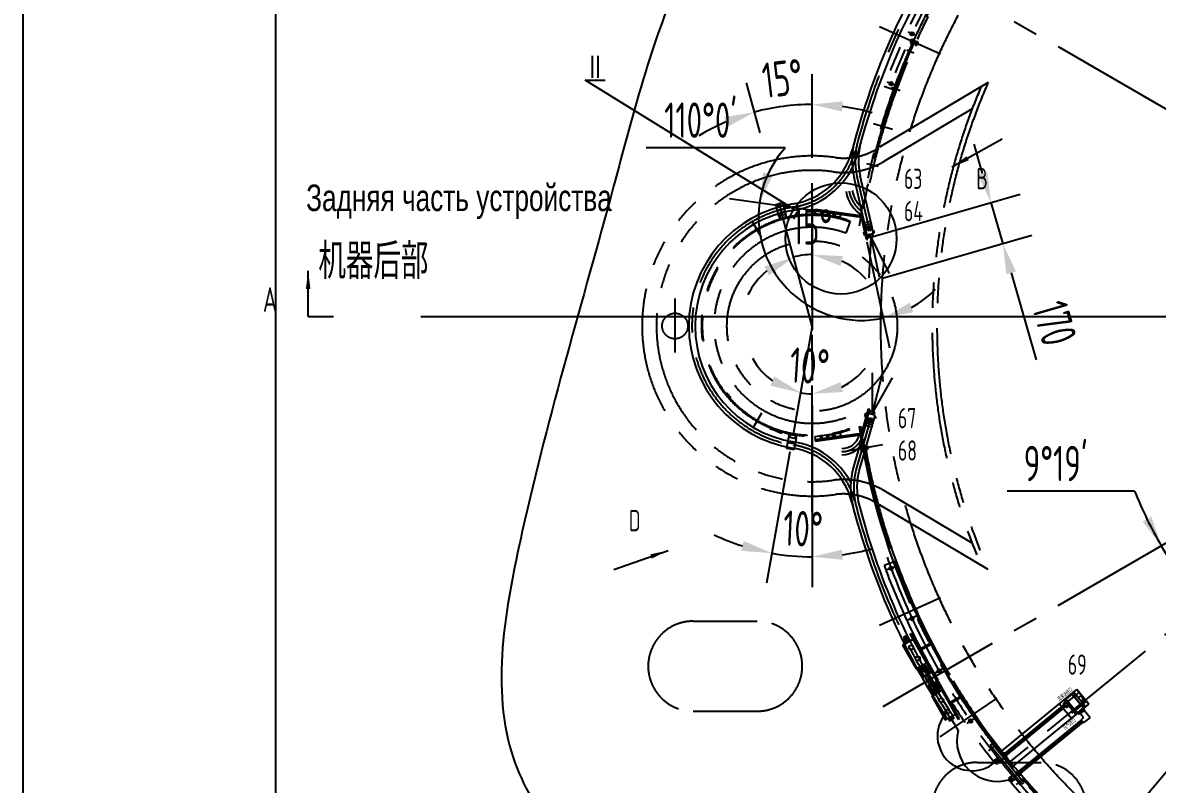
# Model space of a CAD drawing. Header units: millimetres. Extents: x -10 to 16810, y -10 to 11890.
# Drawn here: x 0 to 4490, y 1569 to 4582 of the extents above; entities that cross this region are included whole.
import ezdxf
from ezdxf.enums import TextEntityAlignment as Align

# ---------------------------------------------------------------- set-up
doc = ezdxf.new("R2010")
doc.units = ezdxf.units.MM
doc.header["$LTSCALE"] = 400
for name, pattern in [('F', [0.75, 0.5, -0.25]), ('G', [2, 1.25, -0.25, 0.25, -0.25]), ('K', [2.5, 1.25, -0.25, 0.25, -0.25, 0.25, -0.25])]:
    doc.linetypes.add(name, pattern=pattern)
for name, color, linetype in [('01', 7, 'Continuous'), ('02', 1, 'Continuous'), ('04', 2, 'F'), ('05', 4, 'G'), ('07', 6, 'K'), ('08', 1, 'Continuous'), ('10', 1, 'Continuous'), ('11', 3, 'Continuous')]:
    doc.layers.add(name, color=color, linetype=linetype)
doc.styles.get("Standard").update_dxf_attribs({"font": 'isocp', "width": 0.707, "bigfont": 'intecad.shx'})
doc.dimstyles.new('INTE', dxfattribs={"dimscale": 40, "dimtxt": 3.5, "dimasz": 3, "dimexe": 3, "dimexo": 0, "dimgap": 1, "dimtad": 1, "dimdsep": 46, "dimtxsty": 'Standard', "dimcen": 0, "dimclrd": 1, "dimclre": 1, "dimclrt": 3, "dimaunit": 1, "dimazin": 0, "dimtfac": 1, "dimtmove": 0, "dimatfit": 0, "dimfxl": 1, "dimarcsym": 0})
doc.dimstyles.new('INTE$2', dxfattribs={"dimscale": 40, "dimtxt": 3.5, "dimasz": 3, "dimexe": 3, "dimexo": 0, "dimgap": 1, "dimtad": 1, "dimtih": 1, "dimtoh": 1, "dimdsep": 46, "dimtxsty": 'Standard', "dimcen": 0, "dimclrd": 1, "dimclre": 1, "dimclrt": 3, "dimaunit": 1, "dimazin": 0, "dimtfac": 1, "dimtmove": 0, "dimatfit": 0, "dimfxl": 1, "dimarcsym": 0})
doc.dimstyles.new('副本 (4)INTE', dxfattribs={"dimscale": 40, "dimtxt": 3.5, "dimasz": 3, "dimexe": 3, "dimexo": 0, "dimgap": 1, "dimtad": 1, "dimdec": 3, "dimlfac": 0.125, "dimdsep": 46, "dimtxsty": 'Standard', "dimcen": 0, "dimclrd": 1, "dimclre": 1, "dimclrt": 3, "dimaunit": 1, "dimadec": 0, "dimazin": 0, "dimtfac": 1, "dimtdec": 3, "dimtmove": 0, "dimatfit": 3, "dimfxl": 1, "dimarcsym": 0})
doc.dimstyles.new('副本INTE', dxfattribs={"dimscale": 40, "dimtxt": 3.5, "dimasz": 3, "dimexe": 3, "dimexo": 0, "dimgap": 1, "dimtad": 1, "dimdec": 3, "dimdsep": 46, "dimtxsty": 'Standard', "dimcen": 0, "dimclrd": 1, "dimclre": 1, "dimclrt": 3, "dimaunit": 1, "dimadec": 0, "dimazin": 0, "dimtfac": 1, "dimtdec": 3, "dimtmove": 0, "dimatfit": 3, "dimfxl": 1, "dimarcsym": 0})

# ---------------------------------------------------------------- blocks, each defined once
blk = doc.blocks.new('*U2')
at = {"layer": '01'}
for p, q in [((-6.8, 0), (-6.8, 7.2)), ((-6.8, 7.2), (0, 7.2)), ((-6.8, 4), (0, 4)), ((0, 7.2), (0, 0)), ((0, -7.2), (0, 0)), ((-6.8, 0), (-6.8, -7.2)), ((-6.8, -4), (0, -4)), ((-6.8, -7.2), (0, -7.2))]:
    blk.add_line(p, q, dxfattribs=at)
at = {"layer": '05'}
blk.add_line((-7.9, 0), (1.1, 0), dxfattribs=at)
blk = doc.blocks.new('*U3')
at = {"layer": '10'}
h = blk.add_hatch(dxfattribs=at)
h.set_pattern_fill('_USER', color=256, angle=45, style=0, pattern_type=0)
h.set_pattern_definition([(45, (0, 0), (-0.70711, 0.70711), [])])
h.paths.add_polyline_path([(-12, 0), (-4.2, 0), (-4.2, 2), (-12, 2)])
h.paths.add_polyline_path([(12, 2), (4.2, 2), (4.2, 0), (12, 0)])
at = {"layer": '01'}
for p, q in [((-12, 2), (-12, 0)), ((0, 2), (-12, 2)), ((-12, 0), (0, 0)), ((-4.2, 2), (-4.2, 0)), ((0, 2), (12, 2)), ((12, 0), (0, 0)), ((4.2, 2), (4.2, 0)), ((12, 2), (12, 0))]:
    blk.add_line(p, q, dxfattribs=at)
at = {"layer": '05'}
blk.add_line((0, 4.1), (0, -1.8), dxfattribs=at)
blk = doc.blocks.new('*U4')
at = {"layer": '01'}
for p, q in [((-5.3, 0), (-5.3, 7.2)), ((-5.3, 7.2), (0, 7.2)), ((0, 4), (-5.3, 4)), ((-5.3, 0), (-5.3, -7.2)), ((0, 7.2), (0, 0)), ((0, 4), (25, 4)), ((0, -7.2), (0, 0)), ((3.7, 4), (3.7, 0)), ((3.7, -4), (3.7, 0)), ((25, 4), (25, 0)), ((25, -4), (25, 0)), ((0, -4), (-5.3, -4)), ((-5.3, -7.2), (0, -7.2)), ((0, -4), (25, -4))]:
    blk.add_line(p, q, dxfattribs=at)
at = {"layer": '02'}
for p, q in [((25, 3), (3.7, 3)), ((25, -3), (3.7, -3))]:
    blk.add_line(p, q, dxfattribs=at)
at = {"layer": '05'}
blk.add_line((-8.4, 0), (28.5, 0), dxfattribs=at)
blk = doc.blocks.new('*U11')
at = {"layer": '01'}
for p, q in [((-6.1, 2.1), (-6.1, 0)), ((0, 2.1), (-6.1, 2.1)), ((-6.1, 0), (0, 0)), ((0, 0), (-1.2, 2.1)), ((0, 2.1), (1.2, 0)), ((0, 2.1), (6.1, 2.1)), ((6.1, 0), (0, 0)), ((6.1, 2.1), (6.1, 0))]:
    blk.add_line(p, q, dxfattribs=at)
at = {"layer": '05'}
blk.add_line((0, 4.2), (0, -2.1), dxfattribs=at)
blk = doc.blocks.new('*D17')
at = {"layer": '08', "color": 1, "lineweight": -2}
for start, end in [(93.7882, 107.5433), (122.5234, 136.8964)]:
    blk.add_arc((6012.4, 3382.1), 1815.3, start, end, dxfattribs=at)
at = {"layer": '08', "color": 1}
for points in [[(5891.8, 5213.5), (5893.1, 5173.5), (6012.4, 5197.4)], [(4702, 4609.4), (4671.9, 4635.7), (4607.9, 4532.3)]]:
    blk.add_solid(points, dxfattribs=at)
at = {"layer": 'Defpoints', "color": 0}
for p in [(6012.4, 5668.1), (3869.3, 5137.1), (5484.8, 5119.1), (8123.7, 1653), (6012.4, 415.2)]:
    blk.add_point(p, dxfattribs=at)
at = {"layer": '08', "color": 3, "insert": (5235.4, 5022.7), "char_height": 140, "attachment_point": 5}
blk.add_mtext("50°41'", dxfattribs=at)
blk = doc.blocks.new('*D18')
at = {"layer": '08', "color": 1, "lineweight": -2}
for start, end in [(72.5333, 86.1737), (43.1418, 57.4116)]:
    blk.add_arc((6012.4, 3382.1), 1797.2, start, end, dxfattribs=at)
at = {"layer": '08', "color": 1}
for points in [[(6131.7, 5155.3), (6133, 5195.3), (6012.4, 5179.3)], [(7338.8, 4624.2), (7308.7, 4597.9), (7402.9, 4520.8)]]:
    blk.add_solid(points, dxfattribs=at)
at = {"layer": 'Defpoints', "color": 0}
for p in [(6012.4, 5668.1), (8155.5, 5137.1), (7011.9, 4875.8), (3901.1, 1653), (6012.4, 415.2)]:
    blk.add_point(p, dxfattribs=at)
at = {"layer": '08', "color": 3, "insert": (6781.7, 5006.4), "char_height": 140, "attachment_point": 5}
blk.add_mtext("50°41'", dxfattribs=at)
blk = doc.blocks.new('7145')
at = {"layer": '01'}
for p, q in [((-10, -99), (-10, 99)), ((0, 99), (-10, 99)), ((-10, 99), (0, 99)), ((0, -99), (0, 99)), ((330.1, -19), (330.1, 51)), ((330.1, 51), (380.1, 51)), ((380.1, 51), (380.1, -19)), ((395.6, 54), (395.6, -22)), ((395.6, 54), (395.6, -22)), ((-35.6, 40), (-37.7, 38.8)), ((-37.7, 29.1), (-35.7, 27.8)), ((380.1, -19), (330.1, -19)), ((368.1, -19), (342.1, -19)), ((342.1, -19), (342.1, -29.6)), ((342.1, -29.6), (368.1, -29.6)), ((346.3, -29.6), (346.3, -49.6)), ((349, -29.3), (349, -19)), ((361.2, -29.3), (349, -29.3)), ((361.2, -29.3), (361.2, -19)), ((365.5, -66.2), (365.5, -29.6)), ((368.1, -29.6), (368.1, -19)), ((-36.6, -50.8), (-38.7, -52)), ((-38.7, -61.7), (-36.6, -63)), ((14.6, -52.3), (332.9, -52.3)), ((14.6, -62.3), (332.9, -62.3)), ((346.3, -49.6), (332.9, -49.6)), ((332.9, -49.6), (332.9, -66.2)), ((332.9, -66.2), (365.5, -66.2)), ((339.4, -49.6), (346.3, -49.6)), ((-10, -99), (0, -99))]:
    blk.add_line(p, q, dxfattribs=at)
at = {"layer": '01', "color": 7, "linetype": 'Continuous'}
for p, q in [((0, 54), (395.6, 54)), ((395.6, -22), (395.6, 54)), ((14.6, 38.5), (330.1, 38.5)), ((14.6, 28.5), (330.1, 28.5)), ((0, -22), (395.6, -22))]:
    blk.add_line(p, q, dxfattribs=at)
at = {"layer": '01'}
for points in [[(-37.7, 38.8), (-37.7, 29.1)], [(-35.7, 27.8), (-24.5, 27.8), (-24.5, 40), (-35.6, 40)], [(-10, 25.5), (-24.5, 25.5), (-24.5, 42.3), (-10, 42.3)], [(0, 42.3), (8.7, 42.3), (8.7, 25.5), (0, 25.5)], [(-38.7, -52), (-38.7, -61.7)], [(-36.6, -63), (-25.4, -63), (-25.4, -50.8), (-36.6, -50.8)], [(-10, -65.3), (-24.5, -65.3), (-24.5, -48.5), (-10, -48.5)], [(0, -48.5), (8.7, -48.5), (8.7, -65.3), (0, -65.3)]]:
    blk.add_lwpolyline(points, dxfattribs=at)
for points in [[(-33.8, 43.1), (-28.2, 43.1), (-28.2, 24.8), (-33.8, 24.8)], [(8.7, 40.9), (14.6, 40.9), (14.6, 26.6), (8.7, 26.6)], [(330.1, 43.6), (320, 43.6), (320, 23.4), (330.1, 23.4)], [(380.1, 6.8), (391.3, 6.8), (391.3, 24.3), (380.1, 24.3)], [(-34.8, -47.7), (-29.2, -47.7), (-29.2, -66), (-34.8, -66)], [(8.7, -49.9), (14.6, -49.9), (14.6, -64.2), (8.7, -64.2)]]:
    blk.add_lwpolyline(points, close=True, dxfattribs=at)
for centre in [(370.6, 38.5), (370.6, 38.5), (370.6, -6.5), (370.6, -6.5)]:
    blk.add_circle(centre, 4.5, dxfattribs=at)
at = {"layer": '04', "color": 2, "linetype": 'F'}
blk.add_line((306.6, -22), (306.6, 54), dxfattribs=at)
blk.add_lwpolyline([(330.1, 29), (338.1, 29), (338.1, 38.5), (330.1, 38.5)], close=True, dxfattribs=at)
at = {"layer": '05', "color": 4, "linetype": 'G'}
for p, q in [((-27.9, 86), (10.3, 86)), ((338.6, 54), (338.6, -22)), ((338.6, 54), (338.6, -22)), ((370.6, 54), (370.6, -22)), ((370.6, 54), (370.6, -22)), ((370.6, 51), (370.6, -19)), ((0, 33.5), (320, 33.5)), ((317.3, 38.5), (395.6, 38.5)), ((317.3, 38.5), (330.1, 38.5)), ((330.1, 38.5), (380.1, 38.5)), ((321, -6.5), (395.6, -6.5)), ((380.1, -6.5), (330.1, -6.5)), ((10.3, -86), (-27.9, -86)), ((-5, -57.3), (332.9, -57.3))]:
    blk.add_line(p, q, dxfattribs=at)
at = {"layer": '11', "width": 0.670431}
for s, p in [('润滑油进口', (312.7, 60)), ('压气进口', (259, -42.5))]:
    blk.add_text(s, height=15, dxfattribs=at).set_placement(p)
blk = doc.blocks.new('*D21')
at = {"layer": '08', "color": 1, "lineweight": -2}
for start, end in [(217.9669, 227.618), (254.6409, 262.0331)]:
    blk.add_arc((6012.4, 3382.1), 863.7, start, end, dxfattribs=at)
at = {"layer": '08', "color": 1}
for points in [[(5314.9, 2839.6), (5348.1, 2861.9), (5264.4, 2950.3)], [(5894.1, 2546.7), (5891.3, 2506.8), (6012.4, 2518.4)]]:
    blk.add_solid(points, dxfattribs=at)
at = {"layer": 'Defpoints', "color": 0}
for p in [(6012.4, 5668.1), (8630.9, 4893.9), (5457.2, 2720.5), (3405, 1876.7), (6012.4, 415.2)]:
    blk.add_point(p, dxfattribs=at)
at = {"layer": '08', "color": 3, "insert": (5580.5, 2634.1), "char_height": 140, "attachment_point": 5}
blk.add_mtext("60°0'", dxfattribs=at)
blk = doc.blocks.new('*D22')
at = {"layer": '08', "color": 1, "lineweight": -2}
for start, end in [(312.3293, 322.0719), (277.9281, 285.427)]:
    blk.add_arc((6012.4, 3382.1), 867.9, start, end, dxfattribs=at)
at = {"layer": '08', "color": 1}
for points in [[(6680.4, 2859.8), (6713.6, 2837.4), (6764, 2948.1)], [(6133.5, 2502.5), (6130.7, 2542.4), (6012.4, 2514.2)]]:
    blk.add_solid(points, dxfattribs=at)
at = {"layer": 'Defpoints', "color": 0}
for p in [(6012.4, 5668.1), (3405, 4887.5), (6309.2, 2566.5), (8630.9, 1870.3), (6012.4, 415.2)]:
    blk.add_point(p, dxfattribs=at)
at = {"layer": '08', "color": 3, "insert": (6446.4, 2630.5), "char_height": 140, "attachment_point": 5}
blk.add_mtext("60°0'", dxfattribs=at)
blk = doc.blocks.new('*D23')
at = {"layer": '08', "color": 1, "lineweight": -2}
for start, end in [(98.2599, 104.8467), (132.778, 141.7401)]:
    blk.add_arc((6012.4, 3382.1), 833.1, start, end, dxfattribs=at)
at = {"layer": '08', "color": 1}
for points in [[(5891.3, 4226.5), (5894.1, 4186.6), (6012.4, 4215.2)], [(5374.8, 3886.8), (5341.7, 3909.2), (5290.9, 3798.7)]]:
    blk.add_solid(points, dxfattribs=at)
at = {"layer": 'Defpoints', "color": 0}
for p in [(6012.4, 5668.1), (3405, 4887.5), (5727.5, 4165), (8630.9, 1870.3), (6012.4, 415.2)]:
    blk.add_point(p, dxfattribs=at)
at = {"layer": '08', "color": 3, "insert": (5595.8, 4103.6), "char_height": 140, "attachment_point": 5}
blk.add_mtext("60°0'", dxfattribs=at)
blk = doc.blocks.new('*D24')
at = {"layer": '08', "color": 1, "lineweight": -2}
for start, end in [(75.0059, 81.8245), (38.1755, 47.3357)]:
    blk.add_arc((6012.4, 3382.1), 841.7, start, end, dxfattribs=at)
at = {"layer": '08', "color": 1}
for points in [[(6130.7, 4195.3), (6133.5, 4235.2), (6012.4, 4223.8)], [(6690.6, 3913.5), (6657.5, 3891.1), (6741.3, 3803)]]:
    blk.add_solid(points, dxfattribs=at)
at = {"layer": 'Defpoints', "color": 0}
for p in [(6012.4, 5668.1), (8630.9, 4893.9), (6553.4, 4026.9), (3405, 1876.7), (6012.4, 415.2)]:
    blk.add_point(p, dxfattribs=at)
at = {"layer": '08', "color": 3, "insert": (6433.2, 4111), "char_height": 140, "attachment_point": 5}
blk.add_mtext("60°0'", dxfattribs=at)
blk = doc.blocks.new('*D29')
at = {"layer": '08', "color": 1, "lineweight": -2}
blk.add_line((4400.7, 2728), (3895.8, 2728), dxfattribs=at)
for start, end in [(202.088, 210), (202.0927, 206.0464), (210, 219.3154), (223.2691, 227.2227)]:
    blk.add_arc((6012.4, 3382.1), 1739.4, start, end, dxfattribs=at)
at = {"layer": '08', "color": 1}
for points in [[(4467.3, 2627.7), (4432, 2609), (4506.1, 2512.4)], [(4730.9, 2176.7), (4760.9, 2203.1), (4666.7, 2280.1)]]:
    blk.add_solid(points, dxfattribs=at)
at = {"layer": 'Defpoints', "color": 0}
for p in [(8155.5, 5137.1), (8630.9, 4893.9), (4609, 2354.6), (3405, 1876.7), (3901.1, 1653)]:
    blk.add_point(p, dxfattribs=at)
at = {"layer": '08', "color": 3, "insert": (4088.2, 2838), "char_height": 140, "attachment_point": 5}
blk.add_mtext("9°19'", dxfattribs=at)
blk = doc.blocks.new('*D30')
at = {"layer": '08', "color": 1, "lineweight": -2}
for start, end in [(210.2532, 214.7843), (219.3154, 229.8727), (234.4038, 238.9349)]:
    blk.add_arc((6012.4, 3382.1), 1517.8, start, end, dxfattribs=at)
at = {"layer": '08', "color": 1}
for points in [[(4781.8, 2528.3), (4749.9, 2504.2), (4838.1, 2420.4)], [(5116.7, 2132.1), (5141.2, 2163.7), (5034.2, 2221.6)]]:
    blk.add_solid(points, dxfattribs=at)
at = {"layer": 'Defpoints', "color": 0}
for p in [(8155.5, 5137.1), (6012.4, 3382.1), (4899.4, 2350.2), (3901.1, 1653), (4253.6, 1295.5)]:
    blk.add_point(p, dxfattribs=at)
at = {"layer": '08', "color": 3, "insert": (5022.4, 2381.3), "char_height": 140, "attachment_point": 5, "rotation": 315.311}
blk.add_mtext('11°', dxfattribs=at)
blk = doc.blocks.new('*D31')
at = {"layer": '08', "color": 1, "lineweight": -2}
for p, q in [((3124.4, 4116.3), (3124.4, 4378.9)), ((2918.5, 4146.8), (2865.1, 4344.5))]:
    blk.add_line(p, q, dxfattribs=at)
for start, end in [(90, 105.1259), (74.25, 82.125), (113.0009, 120.8759)]:
    blk.add_arc((3124.4, 3385.1), 873.8, start, end, dxfattribs=at)
at = {"layer": '08', "color": 1}
for points in [[(3242.7, 4230.7), (3245.5, 4270.6), (3124.4, 4258.9)], [(2776.4, 4208.3), (2789.5, 4170.5), (2896.4, 4228.6)]]:
    blk.add_solid(points, dxfattribs=at)
at = {"layer": 'Defpoints', "color": 0}
for p in [(2971.4, 4245.4), (2918.5, 4146.8), (3124.4, 4116.3), (3124.4, 3385.1), (3124.4, 2647)]:
    blk.add_point(p, dxfattribs=at)
at = {"layer": '08', "color": 3, "insert": (3007.2, 4361.9), "char_height": 140, "attachment_point": 5, "rotation": 6.8394}
blk.add_mtext('15°', dxfattribs=at)
blk = doc.blocks.new('*D45')
at = {"layer": '08', "color": 1, "lineweight": -2}
for p, q in [((3017.9, 4086.7), (2468, 4086.7)), ((3136.6, 3838.4), (2797.3, 3886)), ((3341, 3715), (3430.1, 3295.9))]:
    blk.add_line(p, q, dxfattribs=at)
for start, end in [(137.8023, 171.9997), (138.1851, 155.0924), (171.9997, 281.9997), (298.907, 315.8142)]:
    blk.add_arc((3320.3, 3812.5), 408.1, start, end, dxfattribs=at)
at = {"layer": '08', "color": 1}
for points in [[(2969.3, 3978.8), (2930.9, 3990.1), (2916.1, 3869.3)], [(3524.5, 3436.5), (3510.6, 3474), (3405.1, 3413.3)]]:
    blk.add_solid(points, dxfattribs=at)
at = {"layer": 'Defpoints', "color": 0}
for p in [(3136.6, 3838.4), (3320.3, 3812.5), (3320.3, 3812.5), (3341, 3715), (3149.9, 3441.6)]:
    blk.add_point(p, dxfattribs=at)
at = {"layer": '08', "color": 3, "insert": (2682.9, 4196.7), "char_height": 140, "attachment_point": 5}
blk.add_mtext("110°0'", dxfattribs=at)
blk = doc.blocks.new('*D46')
at = {"layer": '08', "color": 1, "lineweight": -2}
for p, q in [((3036.7, 2884.9), (2943.8, 2365.1)), ((3124.4, 2896.8), (3124.4, 2349.1))]:
    blk.add_line(p, q, dxfattribs=at)
for start, end in [(244.7032, 252.2887), (259.8741, 270), (277.5855, 285.1709)]:
    blk.add_arc((3124.4, 3376.1), 907.1, start, end, dxfattribs=at)
at = {"layer": '08', "color": 1}
for points in [[(2853.3, 2531.5), (2843.6, 2492.6), (2964.9, 2483.2)], [(3245.5, 2457), (3242.8, 2497), (3124.4, 2469.1)]]:
    blk.add_solid(points, dxfattribs=at)
at = {"layer": 'Defpoints', "color": 0}
for p in [(3124.4, 3866.6), (3125.5, 3382.1), (3036.7, 2884.9), (3124.4, 2896.8), (3017.8, 2475.3)]:
    blk.add_point(p, dxfattribs=at)
at = {"layer": '08', "color": 3, "insert": (3088.1, 2579.9), "char_height": 140, "attachment_point": 5, "rotation": 357.3864}
blk.add_mtext('10°', dxfattribs=at)
blk = doc.blocks.new('*D49')
at = {"layer": '08', "color": 1, "lineweight": -2}
for p, q in [((3799, 3985.9), (3765.8, 4101.2)), ((3356.4, 3733.6), (3947.5, 3903.7)), ((3832.2, 3870.5), (3879, 3707.9)), ((3403.2, 3571), (3994.3, 3741.1)), ((3912.2, 3592.6), (4011.3, 3248.1))]:
    blk.add_line(p, q, dxfattribs=at)
at = {"layer": '08', "color": 1}
for points in [[(3818.2, 3991.4), (3779.8, 3980.3), (3832.2, 3870.5)], [(3931.4, 3598.1), (3893, 3587.1), (3879, 3707.9)]]:
    blk.add_solid(points, dxfattribs=at)
at = {"layer": 'Defpoints', "color": 0}
for p in [(3356.4, 3733.6), (3879, 3707.9), (3403.2, 3571)]:
    blk.add_point(p, dxfattribs=at)
at = {"layer": '08', "color": 3, "insert": (4084.1, 3393.1), "char_height": 140, "attachment_point": 5, "rotation": 286.0583}
blk.add_mtext('170', dxfattribs=at)
blk = doc.blocks.new('*D57')
at = {"layer": '08', "color": 1, "lineweight": -2}
for start, end in [(208.3141, 234.1633), (295.8492, 321.6984), (260.0125, 270)]:
    blk.add_arc((3124.4, 3382.1), 268.3, start, end, dxfattribs=at)
at = {"layer": '08', "color": 1}
for points in [[(2975.1, 3183.1), (2959.6, 3146.2), (3077.9, 3117.9)], [(3245.8, 3121.2), (3236.9, 3160.2), (3124.4, 3113.8)]]:
    blk.add_solid(points, dxfattribs=at)
at = {"layer": 'Defpoints', "color": 0}
for p in [(3124.4, 4116.3), (3124.4, 3382.1), (3093.3, 3115.7), (3048.9, 2953.2), (3124.4, 2647)]:
    blk.add_point(p, dxfattribs=at)
at = {"layer": '08', "color": 3, "insert": (3114.4, 3224.2), "char_height": 140, "attachment_point": 5, "rotation": 356.3622}
blk.add_mtext('10°', dxfattribs=at)
blk = doc.blocks.new('*D58')
at = {"layer": '08', "color": 1, "lineweight": -2}
for start, end in [(90, 105.0214), (40.9433, 65.4716), (129.5498, 154.0782)]:
    blk.add_arc((3124.4, 3382.1), 282.5, start, end, dxfattribs=at)
at = {"layer": '08', "color": 1}
for points in [[(2935.4, 3617.7), (2953.7, 3582.1), (3051.2, 3654.9)], [(3237.4, 3619.5), (3245.9, 3658.6), (3124.4, 3664.6)]]:
    blk.add_solid(points, dxfattribs=at)
at = {"layer": 'Defpoints', "color": 0}
for p in [(3124.4, 4116.3), (3011.7, 3802.1), (3075.3, 3660.3), (3124.4, 3382.1), (3124.4, 2647)]:
    blk.add_point(p, dxfattribs=at)
at = {"layer": '08', "color": 3, "insert": (3124.4, 3774.6), "char_height": 140, "attachment_point": 5}
blk.add_mtext('15°', dxfattribs=at)
blk = doc.blocks.new('*U80')
at = {"layer": '01'}
blk.add_lwpolyline([(25, 292), (25, 5)], dxfattribs=at)
at = {"layer": '02'}
blk.add_lwpolyline([(0, 297), (0, 0)], dxfattribs=at)

msp = doc.modelspace()

# ---------------------------------------------------------------- hatches: boundary and pattern name
at = {"layer": '10'}
h = msp.add_hatch(color=256, dxfattribs=at)
h.paths.add_polyline_path([(3516.0336, 4477.204), (3511.4548, 4479.2126, 0.000915412), (3507.4544, 4470.0477), (3512.0405, 4468.0559, -0.000915412)])
h.paths.add_polyline_path([(3512.0405, 4468.0559), (3507.4544, 4470.0477, 0.014472306), (3448.7091, 4323.3074), (3453.4028, 4321.5843, -0.014472306)])
for points in [[(3453.4028, 4321.5843), (3448.7091, 4323.3074, 0.014472306), (3398.5516, 4173.4144), (3403.3371, 4171.9656, -0.014472306)], [(3403.3371, 4171.9656), (3398.5516, 4173.4144, 0.00908528), (3371.5273, 4077.9254, 0.006881269), (3377.6103, 4081.3709, -0.008637548)]]:
    msp.add_hatch(color=256, dxfattribs=at).paths.add_polyline_path(points)
h = msp.add_hatch(color=256, dxfattribs=at)
h.paths.add_polyline_path([(3377.6103, 4081.3709, -0.006881269), (3371.5273, 4077.9254, 0.005386309), (3357.1498, 4020.8707), (3362.0112, 4019.7012, -0.00583402)])
h.paths.add_polyline_path([(3362.0112, 4019.7012), (3357.1498, 4020.8707, 0.001233051), (3354.0316, 4007.7667, 0.004819591), (3359.6578, 4009.8382, -0.000929921)])
h.paths.add_polyline_path([(3359.6578, 4009.8382, -0.004819591), (3354.0316, 4007.7667, 0.012872783), (3325.3544, 3870.1234), (3330.2753, 3869.2371, -0.013175292)])
h.paths.add_polyline_path([(3328.8572, 3861.3638), (3323.9364, 3862.2501, 0.006844813), (3311.7997, 3788.4724, -0.002914038), (3316.5236, 3786.2605, -0.006980284)])

# ---------------------------------------------------------------- linework, layer by layer
for p, q in [((3136.5932, 3838.3541), (3320.2714, 3812.5388)), ((3137.4283, 3844.2958), (3325.2669, 3817.8957)), ((3274.3726, 3797.1958), (3257.1006, 3749.7414)), ((3357.3124, 3729.257), (3354.1179, 3744.5452)), ((3363.0411, 3044.0397), (3360.1759, 3033.2183)), ((3136.5932, 2931.9271), (3320.2714, 2957.7425)), ((3137.4283, 2925.9855), (3325.0371, 2952.3533))]:
    msp.add_line(p, q)
at = {"layer": '01'}
for p, q in [((3516.0336, 4477.204), (3511.4583, 4479.2111)), ((3446.1007, 4316.1719), (3409.4527, 4329.5107)), ((3136.5932, 3838.3541), (3137.4283, 3844.2958)), ((3237.6005, 3824.1579), (3136.5932, 3838.3541)), ((3344.8519, 3725.7528), (3325.2669, 3817.8957)), ((3338.983, 3724.5054), (3320.2714, 3812.5388)), ((3343.8913, 3793.4882), (3331.1661, 3790.8292)), ((3346.0341, 3784.2307), (3333.1092, 3781.5301)), ((3356.6165, 3796.1471), (3343.8913, 3793.4882)), ((3358.5595, 3786.8479), (3346.0341, 3784.2307)), ((3366.8431, 3747.2041), (3356.6165, 3796.1471)), ((3332.3358, 3755.8964), (3327.4415, 3754.8737)), ((3327.4415, 3754.8737), (3330.2763, 3741.3067)), ((3335.1706, 3742.3294), (3330.2763, 3741.3067)), ((3366.8431, 3747.2041), (3341.3928, 3741.8862)), ((3364.299, 3759.3796), (3369.1933, 3760.4023)), ((3370.9133, 3752.1711), (3366.019, 3751.1484)), ((3370.9133, 3752.1711), (3369.1933, 3760.4023)), ((3338.983, 3724.5054), (3344.8519, 3725.7528)), ((1129.7462, 3420.2377), (1229.7462, 3420.2377)), ((4253.5874, 1295.4713), (6012.3968, 3382.1027)), ((2786.3608, 3115.8031), (2784.0966, 3113.8349)), ((2800.518, 3094.9443), (2784.1166, 3113.812)), ((2802.7822, 3096.9124), (2786.3807, 3115.7802)), ((2802.7622, 3096.9354), (2800.4981, 3094.9672)), ((3346.1205, 3054.0294), (3320.2714, 2957.7425)), ((3346.1205, 3054.0294), (3351.9153, 3052.4738)), ((3351.9153, 3052.4738), (3325.0371, 2952.3533)), ((3332.9911, 3024.3131), (3336.5386, 3037.7114)), ((3337.8246, 3023.0333), (3332.9911, 3024.3131)), ((3341.372, 3036.4317), (3336.5386, 3037.7114)), ((3372.7429, 3029.8909), (3347.6089, 3036.5456)), ((3372.7429, 3029.8909), (3359.9455, 2981.5564)), ((3369.5593, 3017.8668), (3374.3928, 3016.5871)), ((3376.545, 3024.716), (3371.7116, 3025.9957)), ((3376.545, 3024.716), (3374.3928, 3016.5871)), ((2957.9972, 2978.6699), (2956.6949, 2974.8879)), ((2980.3329, 2966.7487), (2956.6949, 2974.8879)), ((2981.6352, 2970.5307), (2957.9972, 2978.6699)), ((2980.3329, 2966.7487), (3003.9709, 2958.6094)), ((2981.6352, 2970.5307), (3005.2731, 2962.3915)), ((3347.3785, 2984.8837), (3334.8116, 2988.211)), ((3350.0073, 2994.015), (3337.2431, 2997.3946)), ((3359.9455, 2981.5564), (3347.3785, 2984.8837)), ((3362.377, 2990.74), (3350.0073, 2994.015)), ((3042.5715, 2953.6179), (3041.6038, 2949.7367)), ((3237.6005, 2946.1233), (3136.5932, 2931.9271)), ((3136.5932, 2931.9271), (3137.4283, 2925.9855)), ((3333.7209, 2909.7731), (3327.812, 2908.7312)), ((3456.4373, 2451.7956), (3409.4527, 2434.6946)), ((3516.0335, 2287.0015), (3511.4583, 2284.9942)), ((3551.8597, 2104.6047), (3591.0723, 2126.6812)), ((3554.3126, 2100.2477), (3593.5252, 2122.3242)), ((3591.0723, 2126.6812), (3593.5252, 2122.3242)), ((3670.5128, 1893.8516), (3709.7254, 1915.9281)), ((3672.9657, 1889.4946), (3712.1783, 1911.5712)), ((3712.1783, 1911.5712), (3709.7254, 1915.9281)), ((3684.6793, 1810.8955), (3702.0373, 1780.0639))]:
    msp.add_line(p, q, dxfattribs=at)
at = {"layer": '01', "color": 7, "linetype": 'Continuous'}
for p, q in [((3337.2759, 3766.6379), (3290.1474, 3970.2384)), ((3361.632, 3772.2757), (3314.5034, 3975.8762)), ((3009.0594, 3869.3188), (2980.0987, 3861.4906)), ((3009.8422, 3866.4228), (2980.8815, 3858.5945)), ((3009.0594, 3869.3188), (3009.8422, 3866.4228)), ((3020.8017, 3825.8778), (3009.8422, 3866.4228)), ((2980.0987, 3861.4906), (2980.8815, 3858.5945)), ((2980.8815, 3858.5945), (2991.841, 3818.0496)), ((2986.3613, 3838.3221), (3015.3219, 3846.1503)), ((2991.841, 3818.0496), (3020.8017, 3825.8778)), ((3000.5292, 3820.3981), (2992.8064, 3818.3106)), ((2992.8064, 3818.3106), (2996.4595, 3804.7956)), ((3001.0511, 3818.4674), (2995.259, 3816.9018)), ((3001.0511, 3818.4674), (3000.5292, 3820.3981)), ((3019.8363, 3825.6169), (3012.1135, 3823.5294)), ((3012.6354, 3821.5987), (3012.1135, 3823.5294)), ((3018.4275, 3823.1643), (3012.6354, 3821.5987)), ((3021.0369, 3813.5108), (3018.4275, 3823.1643)), ((3023.4895, 3812.1019), (3019.8363, 3825.6169)), ((2995.259, 3816.9018), (2997.8684, 3807.2482)), ((2996.4595, 3804.7956), (3023.4895, 3812.1019)), ((2997.8684, 3807.2482), (3021.0369, 3813.5108)), ((3342.1906, 3012.0459), (3288.3035, 2824.8666)), ((3366.2148, 3005.1296), (3312.3277, 2817.9502)), ((3024.2532, 2900.7042), (3031.6372, 2942.05)), ((3027.9452, 2921.3771), (3057.4779, 2916.1028)), ((3031.6372, 2942.05), (3061.1699, 2936.7757)), ((3032.6216, 2941.8742), (3035.083, 2955.6562)), ((3040.497, 2940.4677), (3032.6216, 2941.8742)), ((3034.9421, 2943.4915), (3036.7002, 2953.3357)), ((3040.8487, 2942.4366), (3034.9421, 2943.4915)), ((3035.083, 2955.6562), (3062.6469, 2950.7335)), ((3036.7002, 2953.3357), (3060.3264, 2949.1162)), ((3040.8487, 2942.4366), (3040.497, 2940.4677)), ((3052.6617, 2940.3269), (3052.3101, 2938.358)), ((3060.1855, 2936.9515), (3052.3101, 2938.358)), ((3058.5683, 2939.272), (3052.6617, 2940.3269)), ((3061.1699, 2936.7757), (3053.7859, 2895.4299)), ((3060.3264, 2949.1162), (3058.5683, 2939.272)), ((3062.6469, 2950.7335), (3060.1855, 2936.9515)), ((3063.438, 2955.1634), (3062.6469, 2950.7335)), ((3023.7257, 2897.751), (3024.2532, 2900.7042)), ((3053.2584, 2892.4766), (3023.7257, 2897.751)), ((3053.7859, 2895.4299), (3024.2532, 2900.7042)), ((3053.2584, 2892.4766), (3053.7859, 2895.4299)), ((3494.3919, 2155.9373), (3488.3633, 2152.5432)), ((3497.3444, 2154.6461), (3494.3919, 2155.9373)), ((3512.8814, 2163.6465), (3517.2384, 2166.0995)), ((3703.2301, 1825.5469), (3512.8814, 2163.6465)), ((3707.5871, 1827.9998), (3517.2384, 2166.0995)), ((3500.7926, 2153.8241), (3486.8504, 2145.9746)), ((3486.8504, 2145.9746), (3491.7771, 2137.2238)), ((3497.3444, 2154.6461), (3487.9359, 2149.3492)), ((3487.9359, 2149.3492), (3488.3633, 2152.5432)), ((3487.9359, 2149.3492), (3489.1173, 2147.2509)), ((3489.1173, 2147.2509), (3494.044, 2138.5)), ((3504.3061, 2131.2765), (3490.7333, 2155.3846)), ((3495.2705, 2132.045), (3498.4353, 2127.9713)), ((3497.3444, 2154.6461), (3498.5257, 2152.5478)), ((3497.3444, 2154.6461), (3498.5257, 2152.5478)), ((3498.4353, 2127.9713), (3510.1769, 2134.5817)), ((3498.5257, 2152.5478), (3503.4524, 2143.7969)), ((3498.7482, 2141.1485), (3501.8029, 2135.7227)), ((3500.7926, 2153.8241), (3505.7193, 2145.0732)), ((3508.3353, 2139.4005), (3510.1769, 2134.5817)), ((3546.6886, 2031.1979), (3567.8909, 2043.1347)), ((3549.9244, 2023.8389), (3546.6886, 2031.1979)), ((3548.3353, 2022.9442), (3561.2145, 2030.1951)), ((3553.9393, 2012.9903), (3548.3353, 2022.9442)), ((3558.9759, 2015.8259), (3553.3719, 2025.7798)), ((3557.2897, 2037.1663), (3570.8625, 2013.0582)), ((3557.2897, 2037.1663), (3567.7513, 2018.5843)), ((3557.2897, 2037.1663), (3573.9725, 2007.5342)), ((3574.0936, 2037.4461), (3561.2145, 2030.1951)), ((3566.8185, 2020.2413), (3579.6976, 2027.4922)), ((3584.0955, 2027.5589), (3567.8484, 2018.4119)), ((3572.5045, 2036.5514), (3567.8909, 2043.1347)), ((3574.661, 2024.6566), (3569.057, 2034.6104)), ((3579.6976, 2027.4922), (3574.0936, 2037.4461)), ((3586.9892, 2006.8357), (3577.4337, 2023.8084)), ((3578.2124, 2026.656), (3579.2423, 2024.8267)), ((3593.651, 2010.5863), (3584.0955, 2027.5589)), ((3551.6013, 2009.2649), (3567.8484, 2018.4119)), ((3561.1568, 1992.2922), (3551.6013, 2009.2649)), ((3566.8185, 2020.2413), (3553.9393, 2012.9903)), ((3555.1049, 2013.6466), (3556.1348, 2011.8172)), ((3567.8186, 1996.0428), (3558.2631, 2013.0154)), ((3577.4039, 2001.4392), (3561.1568, 1992.2922)), ((3569.5614, 1997.0239), (3590.1662, 1960.4255)), ((3577.4039, 2001.4392), (3593.651, 2010.5863)), ((3577.4039, 2001.4392), (3598.0087, 1964.8408)), ((3595.5488, 1987.5553), (3579.8638, 1978.7247)), ((3585.2464, 2005.8545), (3605.8512, 1969.2561)), ((3581.7616, 1955.6938), (3614.2558, 1973.9879)), ((3581.7616, 1955.6938), (3591.3171, 1938.7211)), ((3588.4234, 1959.4443), (3597.9789, 1942.4717)), ((3591.3171, 1938.7211), (3607.5642, 1947.8682)), ((3608.5941, 1946.0388), (3595.715, 1938.7879)), ((3595.715, 1938.7879), (3601.319, 1928.834)), ((3596.8806, 1939.4441), (3595.8507, 1941.2735)), ((3617.8614, 1928.9666), (3600.0042, 1960.6848)), ((3600.7516, 1941.6235), (3606.3556, 1931.6696)), ((3601.319, 1928.834), (3614.1981, 1936.0849)), ((3618.1228, 1929.1138), (3604.5501, 1953.2219)), ((3607.5217, 1923.1454), (3628.724, 1935.0822)), ((3623.8113, 1957.0152), (3607.5642, 1947.8682)), ((3607.594, 1970.2373), (3617.1495, 1953.2646)), ((3608.0782, 1946.9552), (3614.7141, 1935.1685)), ((3608.5941, 1946.0388), (3621.4733, 1953.2897)), ((3627.0773, 1943.3358), (3614.1981, 1936.0849)), ((3614.2558, 1973.9879), (3623.8113, 1957.0152)), ((3616.4366, 1950.4541), (3622.0406, 1940.5002)), ((3619.9881, 1952.4536), (3618.9582, 1954.2829)), ((3621.4733, 1953.2897), (3627.0773, 1943.3358)), ((3625.4882, 1942.4412), (3628.724, 1935.0822)), ((3602.9081, 1929.7287), (3607.5217, 1923.1454)), ((3665.2357, 1831.6984), (3676.9773, 1838.3088)), ((3667.0773, 1826.8796), (3665.2357, 1831.6984)), ((3671.1065, 1835.0036), (3684.6793, 1810.8955)), ((3676.6644, 1825.1316), (3673.6097, 1830.5573)), ((3680.1421, 1834.235), (3676.9773, 1838.3088)), ((3703.2301, 1825.5469), (3707.5871, 1827.9998))]:
    msp.add_line(p, q, dxfattribs=at)
at = {"layer": '01'}
for points in [[(3364.9843, 3735.3797), (3362.6947, 3746.3373), (3345.5412, 3742.7531), (3347.8308, 3731.7954)], [(3371.5112, 3041.7971), (3368.6461, 3030.9756), (3351.7057, 3035.4609), (3354.5709, 3046.2823)]]:
    msp.add_lwpolyline(points, close=True, dxfattribs=at)
at = {"layer": '01', "color": 7, "linetype": 'Continuous'}
for points in [[(3524.6556, 2142.7331), (3577.6392, 2048.6229), (3536.9403, 2025.7096), (3483.9566, 2119.8198)], [(3493.5246, 2131.0621), (3490.47, 2136.4879), (3507.0264, 2145.8091), (3510.0811, 2140.3833)], [(3691.456, 1846.4603), (3638.4723, 1940.5705), (3597.7734, 1917.6571), (3650.757, 1823.5469)], [(3665.3315, 1825.8967), (3668.3862, 1820.471), (3684.9426, 1829.7922), (3681.8879, 1835.2179)]]:
    msp.add_lwpolyline(points, close=True, dxfattribs=at)
at = {"layer": '01'}
for centre in [(3519.52, 4538.4198), (3437.0348, 4340.7552), (3437.0348, 2423.4501), (3519.52, 2225.7855), (3627.0159, 2017.7486), (3751.833, 1819.6189), (3870.181, 1660.9358)]:
    msp.add_circle(centre, 7, dxfattribs=at)
at = {"layer": '01', "color": 7, "linetype": 'Continuous'}
for centre in [(3516.1767, 2110.5664), (3542.6485, 2066.6477), (3635.7356, 1901.3053), (3659.5562, 1855.894)]:
    msp.add_circle(centre, 8.6274, dxfattribs=at)
at = {"layer": '01'}
for centre, radius, start, end in [((6017.9062, 3378.9218), 2823.0611, 33.5517851, 165.6606442), ((6017.9062, 3378.9218), 2798.0611, 33.5891319, 165.6606442), ((3004.2519, 4149.2976), 287.5, 278.978223, 345.6606442), ((3004.2519, 4149.2976), 312.5, 278.978223, 345.6606442), ((3393.2215, 3936.2393), 136.4663, 189.4712884, 240.1349298), ((3393.2215, 3936.2393), 111.4663, 189.4712884, 226.7174108), ((3125.4648, 3382.1027), 489.2114, 98.978223, 260.89576), ((3125.4648, 3382.1027), 464.2114, 98.978223, 260.89576), ((6012.3968, 3382.1027), 2731, 188.3604302, 203.6860375), ((3002.5649, 2615.1762), 312.5, 28.4194784, 80.89576), ((3240.7591, 2971.2908), 73.8639, 270.9286826, 340.3819259), ((3240.7591, 2971.2908), 98.8639, 270.9286826, 340.3819259), ((3002.5649, 2615.1762), 287.5, 14.2133388, 80.89576), ((6017.9062, 3378.9218), 2823.0611, 194.2133388, 213.3206227), ((6017.9062, 3378.9218), 2798.0611, 194.2133388, 213.3558936), ((3757.7874, 1759.854), 137.3792, 135.6462199, 310.3150756), ((3856.9107, 1740.2727), 159.9034, 165.5908113, 286.5853576)]:
    msp.add_arc(centre, radius, start, end, dxfattribs=at)
at = {"layer": '01', "color": 7, "linetype": 'Continuous'}
for centre, radius, start, end in [((3582.4195, 4037.8923), 300, 164.8599721, 193.033032), ((3582.4195, 4037.8923), 275, 164.8599721, 193.033032), ((3576.5944, 2741.8705), 300, 163.9394182, 194.6249915), ((3576.5944, 2741.8705), 275, 163.9394182, 194.6249915)]:
    msp.add_arc(centre, radius, start, end, dxfattribs=at)
at = {"layer": '02'}
for p, q in [((3051.7374, 3844.0183), (2225.5114, 4354.4513)), ((2225.5114, 4354.4513), (2305.5114, 4354.4513)), ((3876.3854, 4121.5805), (3677.1505, 4010.7227)), ((3356.4076, 3733.5875), (3349.2648, 3573.3413)), ((3356.4076, 3733.5875), (3428.7362, 3590.4148)), ((3356.4076, 3733.5875), (3389.2158, 3576.5732)), ((1129.7462, 3420.2377), (1129.7462, 3600.2377)), ((3363.0411, 3037.107), (3363.4681, 3197.5118)), ((3363.0411, 3037.107), (3403.2221, 3192.3982)), ((3363.0411, 3037.107), (3442.0453, 3176.7071)), ((2339.3806, 2419.1027), (2554.764, 2493.8955))]:
    msp.add_line(p, q, dxfattribs=at)
at = {"layer": '02', "color": 1, "linetype": 'Continuous'}
msp.add_line((1576.2036, 3420.2377), (10826.7317, 3420.2377), dxfattribs=at)
at = {"layer": '02'}
for points in [[(3740.0668, 4045.7304, 18, 0, 0), (3677.1505, 4010.7227, 0, 0, 0)], [(1129.7462, 3600.2377, 0, 18, 0), (1129.7462, 3528.2377, 0, 0, 0)], [(2486.7482, 2470.2767, 18, 0, 0), (2554.764, 2493.8955, 0, 0, 0)]]:
    msp.add_lwpolyline(points, format="xyseb", dxfattribs=at)
msp.add_circle((3238.7141, 3728.5063), 219.7801, dxfattribs=at)
msp.add_spline([(3361.3385, 5668.1027), (2775.573, 5075.0059), (2633.3968, 4827.9774), (2337.3156, 3930.1587), (1977.3655, 2570.4727), (1942.5755, 1670.6709), (2339.3806, 1096.1027)], degree=3, dxfattribs=at)
at = {"layer": '04', "color": 2, "linetype": 'F'}
for p, q in [((3158.8742, 3835.2226), (3157.2041, 3823.3394)), ((3165.8061, 3834.2484), (3164.1359, 3822.3652)), ((3183.6309, 3831.7432), (3181.9607, 3819.86)), ((3190.5628, 3830.7689), (3188.8926, 3818.8857)), ((3208.3876, 3828.2637), (3206.7174, 3816.3805)), ((3215.3194, 3827.2894), (3213.6493, 3815.4062)), ((3326.1968, 3784.6615), (3332.0657, 3785.909)), ((3328.0679, 3775.8582), (3333.9368, 3777.1056)), ((3332.8498, 3753.3608), (3338.7187, 3754.6082)), ((3340.5746, 3745.8017), (3334.7015, 3744.5745)), ((3334.7209, 3744.5574), (3340.5898, 3745.8049)), ((3359.8038, 3771.6194), (3339.1041, 3767.2942)), ((2796.0981, 3099.7549), (2793.4567, 3097.4587)), ((3338.4718, 3025.5383), (3344.2666, 3023.9826)), ((3346.5851, 3032.6788), (3340.785, 3034.2145)), ((3340.8053, 3034.2305), (3346.6001, 3032.6748)), ((2982.7747, 2973.84), (2981.6352, 2970.5307)), ((3330.1749, 2994.6326), (3335.9697, 2993.0769)), ((3332.5084, 3003.3248), (3338.3032, 3001.7691)), ((3158.8742, 2935.0586), (3157.2041, 2946.9418)), ((3165.8061, 2936.0329), (3164.1359, 2947.9161)), ((3183.6309, 2938.5381), (3181.9607, 2950.4213)), ((3190.5628, 2939.5123), (3188.8926, 2951.3956)), ((3208.3876, 2942.0176), (3206.7174, 2953.9008)), ((3215.3194, 2942.9918), (3213.6493, 2954.875))]:
    msp.add_line(p, q, dxfattribs=at)
for points in [[(3342.4931, 3777.3569), (3342.4062, 3777.3387), (3339.1041, 3767.2942), (3346.1519, 3759.4123), (3356.5017, 3761.5749), (3359.8038, 3771.6194), (3352.756, 3779.5013), (3352.2839, 3779.4027)], [(3346.8343, 3001.0663), (3346.7484, 3001.0891), (3343.9815, 3011.294), (3351.4358, 3018.7927), (3361.6569, 3016.0864), (3364.4239, 3005.8815), (3356.9696, 2998.3828), (3356.5034, 2998.5063)]]:
    msp.add_lwpolyline(points, dxfattribs=at)
for centre, start, end in [((3349.4539, 3769.4568), 191.8021879, 14.2638762), ((3354.2027, 3008.5878), 342.708574, 165.1702624)]:
    msp.add_arc(centre, 5.0012, start, end, dxfattribs=at)
at = {"layer": '05', "color": 4, "linetype": 'G'}
for p, q in [((8155.4613, 5137.1453), (3901.0528, 1653.0372)), ((3404.9558, 1876.6959), (8630.8566, 4893.8711)), ((3404.9558, 4887.5094), (8630.8566, 1870.3342)), ((3124.3968, 2647.0492), (3124.3968, 4116.2994)), ((3349.4539, 3769.4568), (3302.3254, 3973.0573)), ((3011.6777, 3802.1477), (2993.3983, 3869.773)), ((3124.3968, 3866.5763), (3124.3968, 2896.7722)), ((3162.8364, 3838.2664), (3160.1465, 3819.1274)), ((3212.3498, 3831.3074), (3209.6598, 3812.1685)), ((2923.7233, 3732.7173), (2889.3097, 3792.3234)), ((3327.1323, 3780.2599), (3333.0012, 3781.5073)), ((3339.6542, 3750.2066), (3333.7811, 3748.9794)), ((3333.7853, 3748.9591), (3339.6542, 3750.2066)), ((2581.5968, 3491.5123), (2581.5968, 3277.4663)), ((2923.7233, 3037.5639), (2889.3097, 2977.9579)), ((3345.4334, 3028.3287), (3339.6332, 3029.8644)), ((3339.6386, 3029.8844), (3345.4334, 3028.3287)), ((3364.4239, 3005.8815), (3343.9815, 3011.294)), ((3354.2027, 3008.5878), (3300.3156, 2821.4084)), ((3331.3417, 2998.9787), (3337.1365, 2997.423)), ((3162.8364, 2932.0149), (3160.1465, 2951.1538)), ((3212.3498, 2938.9738), (3209.6598, 2958.1128))]:
    msp.add_line(p, q, dxfattribs=at)
at = {"layer": '05'}
for p, q in [((3631.8046, 4457.7538), (3391.0469, 4566.5382)), ((3531.5682, 4532.8313), (3504.779, 4545.2573)), ((3526.658, 4461.7072), (3499.2748, 4473.6003)), ((3451.3205, 4335.5556), (3421.2758, 4346.491)), ((3438.2405, 4327.1508), (3472.1962, 4314.6847)), ((3442.8253, 4160.011), (3367.8545, 4182.7076)), ((3340.0961, 4024.9733), (3385.3305, 4014.0913)), ((3124.3968, 3382.1027), (3011.6777, 3802.1477)), ((3124.3968, 3382.1027), (3048.8649, 2953.1948)), ((3402.9502, 2912.1217), (3272.6421, 2888.6525)), ((3454.3362, 2429.7473), (3419.7334, 2417.1529)), ((3631.8046, 2306.4515), (3391.0469, 2197.6671)), ((3536.2224, 2233.5329), (3502.8176, 2218.0382)), ((3642.9981, 2026.8898), (3611.0337, 2008.6074)), ((3854.756, 1909.4076), (3630.1342, 1756.0922)), ((3766.9789, 1830.0877), (3736.6871, 1809.1502)), ((3855.828, 1649.4039), (3884.5339, 1672.4677))]:
    msp.add_line(p, q, dxfattribs=at)
at = {"layer": '05', "color": 4, "linetype": 'G'}
for centre, radius, start, end in [((6017.9062, 3378.9218), 2810.5611, 28.8371051, 164.8599721), ((3582.4195, 4037.8923), 287.5, 164.8599721, 193.033032), ((3004.2519, 4149.2976), 300, 278.978223, 345.6606442), ((3393.2215, 3936.2393), 123.9663, 189.4712884, 234.5982498), ((3125.4648, 3382.1027), 476.7114, 98.978223, 260.89576), ((3240.7591, 2971.2908), 86.3639, 270.9286826, 340.3819259), ((3002.5649, 2615.1762), 300, 14.2133388, 80.89576), ((3576.5944, 2741.8705), 287.5, 163.9394182, 194.6249915), ((6017.9062, 3378.9218), 2810.5611, 194.6249915, 213.3381795)]:
    msp.add_arc(centre, radius, start, end, dxfattribs=at)
at = {"layer": '05'}
msp.add_arc((6012.3968, 3382.1027), 2748, 199.4401158, 339.9997304, dxfattribs=at)
at = {"layer": '07'}
for p, q in [((3820.6242, 4345.1027), (3379.329, 4082.385)), ((3757.5044, 4241.1889), (3408.487, 4033.4073)), ((3757.5044, 2523.0164), (3408.487, 2730.798)), ((3820.6242, 2419.1027), (3379.329, 2681.8203)), ((2653.3968, 2214.1027), (2907.3968, 2214.1027)), ((2653.3968, 1858.1027), (2907.3968, 1858.1027)), ((3777.3968, 1655.1027), (4031.3968, 1655.1027))]:
    msp.add_line(p, q, dxfattribs=at)
at = {"layer": '07', "color": 6, "linetype": 'K'}
for p, q in [((3134.9231, 3826.4709), (3136.5932, 3838.3541)), ((3235.9303, 3812.2747), (3134.9231, 3826.4709)), ((3235.9303, 3812.2747), (3237.6005, 3824.1579)), ((3235.9303, 2958.0065), (3134.9231, 2943.8103)), ((3134.9231, 2943.8103), (3136.5932, 2931.9271)), ((3235.9303, 2958.0065), (3237.6005, 2946.1233))]:
    msp.add_line(p, q, dxfattribs=at)
at = {"layer": '07'}
for centre, radius in [((6012.3968, 3382.1027), 2616), ((3124.3968, 3381.6743), 337), ((2581.5968, 3382.1027), 50.8)]:
    msp.add_circle(centre, radius, dxfattribs=at)
at = {"layer": '07', "color": 6, "linetype": 'K'}
for centre, radius, start, end in [((6012.3968, 3382.1027), 2770, 19.9997304, 159.9997304), ((6012.3968, 3382.1027), 2731, 90, 171.6395698), ((6012.3968, 3382.1027), 2726, 8.3604306, 171.6395694), ((6012.3968, 3382.1027), 2748, 18.9307214, 160.4643137), ((6012.3968, 3382.1027), 2720, 9.9998606, 169.9998606), ((3124.3968, 3385.1406), 438.5, 70, 290), ((3124.3968, 3385.1406), 435, 70, 290), ((3124.3968, 3385.1406), 388, 70, 290), ((6012.3968, 3382.1027), 2729, 188.3604306, 351.6395694), ((6012.3968, 3382.1027), 2726, 188.3604306, 351.6395694), ((6012.3968, 3382.1027), 2720, 190.0001394, 350.0001394), ((6012.3968, 3382.1027), 2770, 200.0002696, 340.0002696), ((6012.3968, 3382.1027), 2770, 200.0002696, 340.0002696), ((6012.3968, 3382.1027), 2726, 200.000274, 340.000274), ((6012.3968, 3382.1027), 2720, 200.0002746, 340.0002746)]:
    msp.add_arc(centre, radius, start, end, dxfattribs=at)
at = {"layer": '07'}
for centre, radius, start, end in [((6012.3968, 3382.1027), 2413, 156.9080939, 203.0919061), ((6012.3968, 3382.1027), 2394, 156.2807347, 203.7192653), ((3124.3968, 3382.1027), 673, 82.2504249, 277.7495751), ((3249.3968, 4300.6363), 254, 262.2504249, 300.76674), ((3124.3968, 3382.1027), 616, 82.2504249, 277.7495751), ((3249.3968, 4300.6363), 311, 262.2504249, 300.76674), ((3249.3968, 2463.569), 311, 59.23326, 97.7495751), ((3249.3968, 2463.569), 254, 59.23326, 97.7495751), ((2653.3968, 2036.1027), 178, 90, 270), ((2907.3968, 2036.1027), 178, 270, 90), ((3777.3968, 1477.1027), 178, 90, 270), ((4031.3968, 1477.1027), 178, 270, 90)]:
    msp.add_arc(centre, radius, start, end, dxfattribs=at)

# ---------------------------------------------------------------- block references
at = {"rotation": 65.6845564113824}
msp.add_blockref('*U11', (3521.8262, 4507.4467), dxfattribs=at)
at = {"layer": '01'}
for name, p, rotation in [('*U4', (3519.9125, 4508.3114), 335.6845564113804), ('*U3', (3523.6488, 4506.6231), 65.68455641138227), ('*U2', (3539.8785, 4499.2899), 335.6845564113804)]:
    msp.add_blockref(name, p, dxfattribs=dict(at, rotation=rotation))
at = {"layer": '01', "xscale": -1}
for name, p, rotation in [('*U4', (3322.6742, 2897.6635), 190.2098412547012), ('*U3', (3324.6425, 2898.0181), 100.2098412548315), ('*U2', (3342.17, 2901.1749), 190.2098412547012)]:
    msp.add_blockref(name, p, dxfattribs=dict(at, rotation=rotation))
at = {"layer": '02', "xscale": 40, "yscale": 40, "zscale": 40}
msp.add_blockref('*U80', (0, 0), dxfattribs=at)
at = {"layer": '11', "rotation": 39.31544167197532}
msp.add_blockref('7145', (3899.5055, 1651.77), dxfattribs=at)

# ---------------------------------------------------------------- texts
at = {"layer": '02', "insert": (1121.9696, 3941.927), "char_height": 105, "width": 1338.355415, "attachment_point": 1}
msp.add_mtext('{\\fArial|b0|i0|c204|p34;\\C3;Задняя часть устройства}', dxfattribs=at)
at = {"layer": '11', "width": 0.707}
msp.add_text('Ⅱ', height=100, dxfattribs=at).set_placement((2265.5114, 4354.4513), align=Align.CENTER)
at = {"layer": '11', "color": 3, "linetype": 'Continuous', "width": 0.707}
for s, height, p in [('63', 80, (3487.9816, 3924.6662)), ('64', 80, (3487.9816, 3796.6662)), ('机器后部', 140, (1170.1416, 3568.5907)), ('67', 80, (3463.9809, 2977.5491)), ('68', 80, (3463.9809, 2849.5491)), ('69', 80, (4136.3007, 2002.5538))]:
    msp.add_text(s, height=height, dxfattribs=at).set_placement(p)
at = {"layer": '11', "width": 0.707}
for s, height, p in [('B', 84, (3774.2899, 3897.9117)), ('A', 98, (950.7354, 3408.6582)), ('D', 84, (2399.4742, 2544.9219))]:
    msp.add_text(s, height=height, dxfattribs=at).set_placement(p, align=Align.BOTTOM_LEFT)

# ---------------------------------------------------------------- dimensions: what is measured, and where the dimension line sits
at = {"layer": '08'}
for base, line1, line2, picture, middle in [((5457.2186, 2720.467), ((6012.3968, 415.2248), (6012.3968, 5668.1027)), ((3404.9558, 1876.6959), (8630.8566, 4893.8711)), '*D21', (5580.5448, 2634.1131)), ((6309.2445, 2566.5202), ((3404.9558, 4887.5094), (8630.8566, 1870.3342)), ((6012.3968, 415.2248), (6012.3968, 5668.1027)), '*D22', (6446.3592, 2630.4578)), ((5727.4553, 4164.9731), ((6012.3968, 415.2248), (6012.3968, 5668.1027)), ((3404.9558, 4887.5094), (8630.8566, 1870.3342)), '*D23', (5595.8401, 4103.6)), ((6553.4289, 4026.8796), ((3404.9558, 1876.6959), (8630.8566, 4893.8711)), ((6012.3968, 415.2248), (6012.3968, 5668.1027)), '*D24', (6433.2451, 4111.0332)), ((5484.8326, 5119.0818), ((6012.3968, 415.2248), (6012.3968, 5668.1027)), ((3869.3323, 5137.1453), (8123.7408, 1653.0372)), '*D17', (5235.3907, 5022.7373)), ((7011.9185, 4875.7508), ((8155.4613, 5137.1453), (3901.0528, 1653.0372)), ((6012.3968, 415.2248), (6012.3968, 5668.1027)), '*D18', (6781.6551, 5006.3779)), ((4608.9759, 2354.5665), ((8155.4613, 5137.1453), (3901.0528, 1653.0372)), ((3404.9558, 1876.6959), (8630.8566, 4893.8711)), '*D29', (4088.232, 2838.0455)), ((3149.9377, 3441.644), ((3340.9989, 3715.021), (3320.2714, 3812.5388)), ((3136.5932, 3838.3541), (3320.2714, 3812.5388)), '*D45', (2682.9395, 4196.6812))]:
    dim = msp.add_angular_dim_2l(base=base, line1=line1, line2=line2, dimstyle='INTE$2', dxfattribs=at)
    dim.commit()
    dim.dimension.update_dxf_attribs({"geometry": picture, "text_midpoint": middle})
for base, line1, line2, dimstyle, picture, middle in [((4899.3699, 2350.1824), ((4253.5874, 1295.4713), (6012.3968, 3382.1027)), ((8155.4613, 5137.1453), (3901.0528, 1653.0372)), '副本INTE', '*D30', (4944.9973, 2303.0538)), ((2971.409, 4245.4089), ((3124.3968, 3385.1406), (2918.5143, 4146.8082)), ((3124.3968, 2647.0492), (3124.3968, 4116.2994)), '副本INTE', '*D31', (3020.3433, 4252.6887)), ((3075.2788, 3660.2591), ((3124.3968, 2647.0492), (3124.3968, 4116.2994)), ((3124.3968, 3382.1027), (3011.6777, 3802.1477)), '副本 (4)INTE', '*D58', (3124.3968, 3664.5625)), ((3093.293, 3115.6578), ((3124.3968, 2647.0492), (3124.3968, 4116.2994)), ((3124.3968, 3382.1027), (3048.8649, 2953.1948)), '副本 (4)INTE', '*D57', (3107.3763, 3114.389)), ((3017.7737, 2475.3459), ((3125.4648, 3382.1027), (3036.6648, 2884.8823)), ((3124.3968, 3866.5763), (3124.3968, 2896.7722)), '副本INTE', '*D46', (3083.0343, 2470.001))]:
    dim = msp.add_angular_dim_2l(base=base, line1=line1, line2=line2, dimstyle=dimstyle, dxfattribs=at)
    dim.commit()
    dim.dimension.update_dxf_attribs({"geometry": picture, "text_midpoint": middle, "dimtype": 162})
dim = msp.add_aligned_dim(p1=(3356.4076, 3733.5875), p2=(3403.2221, 3570.9504), distance=495.0927, text='170', dimstyle='INTE', dxfattribs=at)
dim.commit()
dim.dimension.update_dxf_attribs({"geometry": '*D49', "text_midpoint": (4084.0711, 3393.1218)})

doc.saveas('drawing.dxf')
